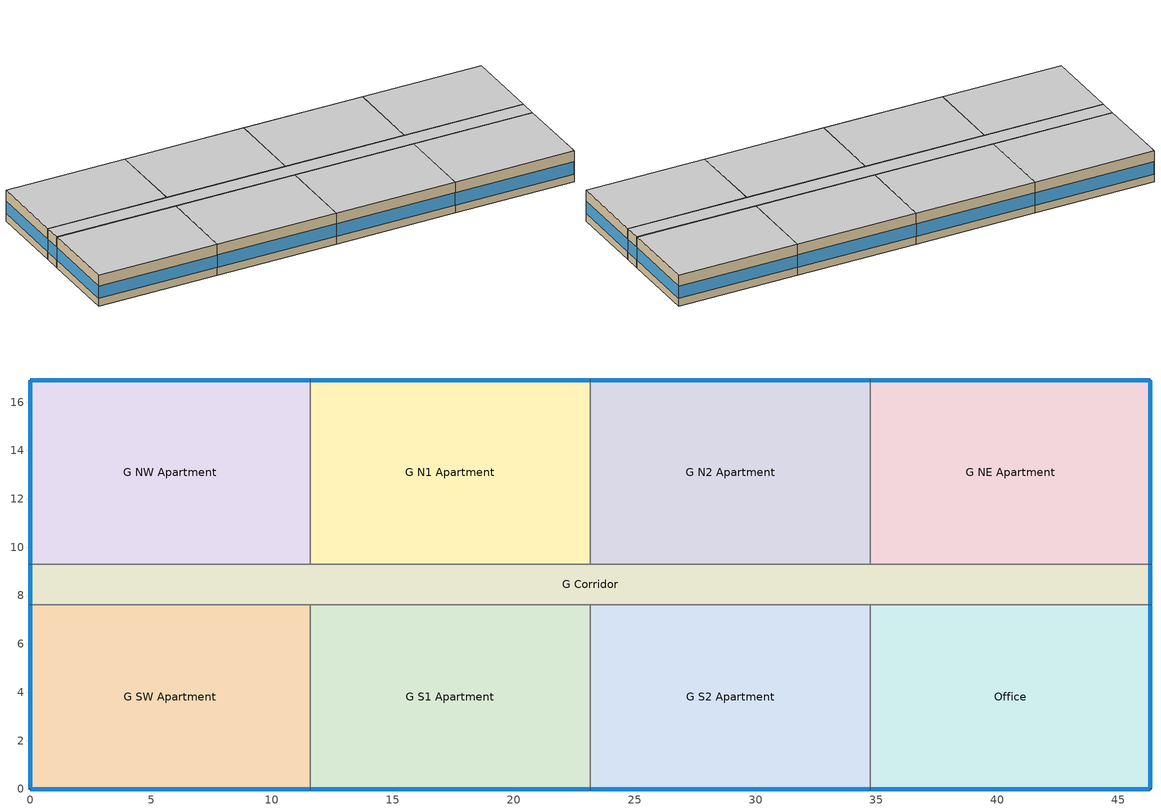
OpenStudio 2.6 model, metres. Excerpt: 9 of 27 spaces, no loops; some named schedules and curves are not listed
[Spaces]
G S1 Apartment
 floor ground: 23.16,7.62 23.16,0 11.58,0 11.58,7.62 z0
 wall outside: 11.58,0 23.16,0 z0:3.05
 wall to G S2 Apartment: 23.16,0 23.16,7.62 z0:3.05
 wall to G Corridor: 23.16,7.62 11.58,7.62 z0:3.05
 wall to G SW Apartment: 11.58,7.62 11.58,0 z0:3.05
 window: 11.61,0 23.14,0 z0.76:1.99
 ceiling adiabatic (BTAP-Int-Wall): 23.16,0 23.16,7.62 11.58,7.62 11.58,0 z3.05
G S2 Apartment
 floor ground: 34.75,7.62 34.75,0 23.16,0 23.16,7.62 z0
 wall outside: 23.16,0 34.75,0 z0:3.05
 wall to Office: 34.75,0 34.75,7.62 z0:3.05
 wall to G Corridor: 34.75,7.62 23.16,7.62 z0:3.05
 window: 23.19,0 34.72,0 z0.76:1.99
 ceiling adiabatic (BTAP-Int-Wall): 34.75,0 34.75,7.62 23.16,7.62 23.16,0 z3.05
G NE Apartment
 floor ground: 46.33,16.92 46.33,9.3 34.75,9.3 34.75,16.92 z0
 wall outside: 46.33,9.3 46.33,16.92 34.75,16.92 z0:3.05
 wall to G Corridor: 34.75,9.3 46.33,9.3 z0:3.05
 wall to G N2 Apartment: 34.75,16.92 34.75,9.3 z0:3.05
 window: 46.33,9.32 46.33,16.89 / 46.3,16.92 34.77,16.92 z0.76:1.99
 ceiling adiabatic (BTAP-Int-Wall): 46.33,9.3 46.33,16.92 34.75,16.92 34.75,9.3 z3.05
G NW Apartment
 floor ground: 11.58,16.92 11.58,9.3 0,9.3 0,16.92 z0
 wall outside: 11.58,16.92 0,16.92 0,9.3 z0:3.05
 wall to G N1 Apartment: 11.58,9.3 11.58,16.92 z0:3.05
 wall to G Corridor: 0,9.3 11.58,9.3 z0:3.05
 window: 11.56,16.92 0.03,16.92 / 0,16.89 0,9.32 z0.76:1.99
 ceiling adiabatic (BTAP-Int-Wall): 11.58,9.3 11.58,16.92 0,16.92 0,9.3 z3.05
G N1 Apartment
 floor ground: 23.16,16.92 23.16,9.3 11.58,9.3 11.58,16.92 z0
 wall outside: 23.16,16.92 11.58,16.92 z0:3.05
 wall to G N2 Apartment: 23.16,9.3 23.16,16.92 z0:3.05
 wall to G Corridor: 11.58,9.3 23.16,9.3 z0:3.05
 window: 23.14,16.92 11.61,16.92 z0.76:1.99
 ceiling adiabatic (BTAP-Int-Wall): 23.16,9.3 23.16,16.92 11.58,16.92 11.58,9.3 z3.05
Office
 floor ground: 46.33,7.62 46.33,0 34.75,0 34.75,7.62 z0
 wall outside: 34.75,0 46.33,0 46.33,7.62 z0:3.05
 wall to G Corridor: 46.33,7.62 34.75,7.62 z0:3.05
 window: 46.33,0.03 46.33,7.59 / 34.77,0 46.3,0 z0.76:1.99
 ceiling adiabatic (BTAP-Int-Wall): 46.33,0 46.33,7.62 34.75,7.62 34.75,0 z3.05
G Corridor
 floor ground: 46.33,9.3 46.33,7.62 0,7.62 0,9.3 z0
 wall outside: 46.33,7.62 46.33,9.3 / 0,9.3 0,7.62 z0:3.05
 wall to G N2 Apartment: 34.75,9.3 23.16,9.3 z0:3.05
 wall to G SW Apartment: 0,7.62 11.58,7.62 z0:3.05
 window: 46.33,7.65 46.33,9.27 / 0,9.27 0,7.65 z0.76:2.02
 ceiling adiabatic (BTAP-Int-Wall): 46.33,7.62 46.33,9.3 0,9.3 0,7.62 z3.05
G SW Apartment
 floor ground: 11.58,7.62 11.58,0 0,0 0,7.62 z0
 wall outside: 0,7.62 0,0 11.58,0 z0:3.05
 window: 0.03,0 11.56,0 / 0,7.59 0,0.03 z0.76:1.99
 ceiling adiabatic (BTAP-Int-Wall): 11.58,0 11.58,7.62 0,7.62 0,0 z3.05
G N2 Apartment
 floor ground: 34.75,16.92 34.75,9.3 23.16,9.3 23.16,16.92 z0
 wall outside: 34.75,16.92 23.16,16.92 z0:3.05
 window: 34.72,16.92 23.19,16.92 z0.76:1.99
 ceiling adiabatic (BTAP-Int-Wall): 34.75,9.3 34.75,16.92 23.16,16.92 23.16,9.3 z3.05
[Site]
Vancouver Intl AP_BC_CAN: Latitude {deg}=49.195; Longitude {deg}=-123.184; Time Zone {hr}=-8; Elevation {m}=4.3; Terrain=City
[Building]
MidriseApartment-CAN_BC_Vancouver.Intl.AP.718920_CWEC2016.epw created: 2019-05-17 15:21:51 +0000: North Axis {deg}=0; Default Construction Set=BTAP-Mass at hdd = 2800.0; Standards Number of Stories=4; Standards Number of Above Ground Stories=4; Standards Building Type=NECB2017_MidriseApartment
[Site:WaterMainsTemperature]
Calculation Method=Correlation; Annual Average Outdoor Air Temperature {C}=10.4083; Maximum Difference In Monthly Average Outdoor Air Temperatures {deltaC}=14.1
[Site:GroundTemperature:BuildingSurface]
19.527, 19.502, 19.536, 19.598, 20.002, 21.64, 22.225, 22.375, 21.449, 20.121, 19.802, 19.633
[SizingPeriod:DesignDay] Barometric Pressure {Pa}=101273; Sky Clearness=0; Rain Indicator=0; Snow Indicator=0; Day of Month=21; Daylight Saving Time Indicator=0; Humidity Indicating Type=Wetbulb; Dry-Bulb Temperature Range Modifier Type=DefaultMultipliers
Name | Maximum Dry-Bulb Temperature {C} | Daily Dry-Bulb Temperature Range {deltaC} | Humidity Indicating Conditions at Maximum Dry-Bulb | Wind Speed {m/s} | Wind Direction {deg} | Month | Day Type | Solar Model Indicator | ASHRAE Taub | ASHRAE Taud
Vancouver Intl AP Ann Htg 99.6% Condns DB | -6.1 | 0 | -6.1 | 3 | 100 | 12 | WinterDesignDay | ASHRAEClearSky
Vancouver Intl AP Ann Clg .4% Condns DB=>MWB | 25.1 | 7.6 | 18.5 | 3.7 | 300 | 7 | SummerDesignDay | ASHRAETau | 0.359 | 2.485
[Material:NoMass] Roughness=Smooth; Thermal Absorptance=0.9; Solar Absorptance=0.7
Name | Thermal Resistance {m2-K/W} | Visible Absorptance
Typical Carpet Pad | 0.21648 | 0.8
Typical Insulation 1 | 4.14482 | 0.7
Typical Insulation 2 | 2.90366 | 0.7
Typical Insulation 3 | 5.18133 | 0.7
Typical Carpet Pad 2 | 1.25503 | 0.8
Typical Carpet Pad 3 | 1.69459 | 0.8
Typical Insulation 4 | 0.476173 | 0.7
Typical Insulation 5 | 0.47619 | 0.7
[Material]
Name | Roughness | Thickness {m} | Conductivity {W/m-K} | Density {kg/m3} | Specific Heat {J/kg-K} | Thermal Absorptance | Solar Absorptance | Visible Absorptance
100mm Normalweight concrete floor | MediumSmooth | 0.1016 | 2.31 | 2322 | 832
G01 13mm gypsum board | Smooth | 0.0127 | 0.16 | 800 | 1090 | 0.9 | 0.7 | 0.5
G05 25mm wood | MediumSmooth | 0.0254 | 0.15 | 608 | 1630 | 0.9 | 0.5 | 0.5
4 in. Normalweight Concrete Floor | MediumRough | 0.1016 | 2.31 | 2322 | 832 | 0.9 | 0.7 | 0.7
1IN Stucco | Smooth | 0.0253 | 0.6918 | 1858 | 837 | 0.9 | 0.7 | 0.92
8IN CONCRETE HW RefBldg | Rough | 0.2032 | 1.311 | 2240 | 836.8 | 0.9 | 0.7 | 0.7
1/2IN Gypsum | Smooth | 0.0127 | 0.16 | 784.9 | 830 | 0.9 | 0.4 | 0.4
Metal Roof Surface; F08 Metal surface | Smooth | 0.0008 | 45.28 | 7824 | 500 | 0.9 | 0.7 | 0.7
6 in. Normalweight Concrete Floor | MediumRough | 0.1524 | 2.31 | 2322 | 832 | 0.9 | 0.7 | 0.7
[Construction]
BTAP-Int-Floor: 100mm Normalweight concrete floor, Typical Carpet Pad
BTAP-Int-Wall: G01 13mm gypsum board, G01 13mm gypsum board
BTAP-Int-Ceiling: Typical Carpet Pad, 100mm Normalweight concrete floor
BTAP-Ext-DaylightDiffuser: SimpleGlazing
BTAP-Int-Door: G05 25mm wood
BTAP-Ext-Floor-Mass:U-0.227: Typical Insulation 1, 4 in. Normalweight Concrete Floor, Typical Carpet Pad
BTAP-Ext-Wall-Mass:U-0.315: 1IN Stucco, 8IN CONCRETE HW RefBldg, Typical Insulation 2, 1/2IN Gypsum
BTAP-Ext-Roof-Metal:U-0.193: Metal Roof Surface, Typical Insulation 3
BTAP-Grnd-Floor-Mass:U-0.757: 6 in. Normalweight Concrete Floor, Typical Carpet Pad 2
BTAP-Grnd-Roof-Mass:U-0.568: 6 in. Normalweight Concrete Floor, Typical Carpet Pad 3
BTAP-Ext-Door:U-2.1: F08 Metal surface, Typical Insulation 4
BTAP-Ext-OverHeadDoor:U-2.1: Typical Insulation 5
BTAP-Ext-DaylightDiffuser:U=0.210 SHGC=0.600: SimpleGlazing:U=0.210 SHGC=0.600
[DefaultConstructionSet]
BTAP-Mass at hdd = 2800.0: Default Exterior Surface Constructions=BTAP-Mass at hdd = 2800.0; Default Interior Surface Constructions=Default Surface Constructions 2; Default Ground Contact Surface Constructions=BTAP-Mass at hdd = 2800.0 1; Default Exterior SubSurface Constructions=BTAP-Mass at hdd = 2800.0; Default Interior SubSurface Constructions=Default Sub Surface Constructions 2; Interior Partition Construction=BTAP-Int-Door
[DefaultSurfaceConstructions]
Name | Floor Construction | Wall Construction | Roof Ceiling Construction
Default Surface Constructions 2 | BTAP-Int-Floor | BTAP-Int-Wall | BTAP-Int-Ceiling
BTAP-Mass at hdd = 2800.0 | BTAP-Ext-Floor-Mass:U-0.227 | BTAP-Ext-Wall-Mass:U-0.315 | BTAP-Ext-Roof-Metal:U-0.193
BTAP-Mass at hdd = 2800.0 1 | BTAP-Grnd-Floor-Mass:U-0.757 | BTAP-Grnd-Roof-Mass:U-0.568 | BTAP-Grnd-Roof-Mass:U-0.568
[DefaultSubSurfaceConstructions]
Name | Fixed Window Construction | Operable Window Construction | Door Construction | Glass Door Construction | Overhead Door Construction | Skylight Construction | Tubular Daylight Dome Construction | Tubular Daylight Diffuser Construction
Default Sub Surface Constructions 2 | BTAP-Ext-DaylightDiffuser | BTAP-Ext-DaylightDiffuser | BTAP-Int-Door
BTAP-Mass at hdd = 2800.0 | BTAP-Ext-DaylightDiffuser:U=0.210 SHGC=0.600 | BTAP-Ext-DaylightDiffuser:U=0.210 SHGC=0.600 | BTAP-Ext-Door:U-2.1 | BTAP-Ext-DaylightDiffuser:U=0.210 SHGC=0.600 | BTAP-Ext-OverHeadDoor:U-2.1 | BTAP-Ext-DaylightDiffuser:U=0.210 SHGC=0.600 | BTAP-Ext-DaylightDiffuser:U=0.210 SHGC=0.600 | BTAP-Ext-DaylightDiffuser:U=0.210 SHGC=0.600
[WindowMaterial:SimpleGlazingSystem] Solar Heat Gain Coefficient=0.6; Visible Transmittance=0.21
Name | U-Factor {W/m2-K}
SimpleGlazing | 2.2
SimpleGlazing:U=0.210 SHGC=0.600 | 2.1
[Space] Building Story=Building Story 1
Name | Space Type | Thermal Zone
G Corridor | Space Function Corridor/Transition area other-sch-G | Sp-G Corridor Sys-1 Flr-1 Sch-G HPlcmt-east ZN
G S1 Apartment | Space Function Dwelling units general | Sp-G S1 Apartment Sys-1 Flr-1 Sch-G HPlcmt-south ZN
G S2 Apartment | Space Function Dwelling units general | Sp-G S2 Apartment Sys-1 Flr-1 Sch-G HPlcmt-south ZN
G NW Apartment | Space Function Dwelling units general | Sp-G NW Apartment Sys-1 Flr-1 Sch-G HPlcmt-north ZN
Office | Space Function Conference/Meeting/Multi-purpose room | Sp-Office Sys-3 Flr-1 Sch-C HPlcmt-south ZN
G NE Apartment | Space Function Dwelling units general | Sp-G NE Apartment Sys-1 Flr-1 Sch-G HPlcmt-north ZN
G SW Apartment | Space Function Dwelling units general | Sp-G SW Apartment Sys-1 Flr-1 Sch-G HPlcmt-south ZN
G N1 Apartment | Space Function Dwelling units general | Sp-G N1 Apartment Sys-1 Flr-1 Sch-G HPlcmt-north ZN
G N2 Apartment | Space Function Dwelling units general | Sp-G N2 Apartment Sys-1 Flr-1 Sch-G HPlcmt-north ZN
[BuildingStory]
Building Story 1: Nominal Z Coordinate {m}=0
[SpaceType] Standards Building Type=Space Function
Name | Default Schedule Set | Design Specification Outdoor Air Object | Standards Space Type
Space Function Corridor/Transition area other-sch-G | Space Function Corridor/Transition area other-sch-G Schedule Set | Space Function Corridor/Transition area other-sch-G Ventilation | Corridor/Transition area other-sch-G
Space Function Dwelling units general | Space Function Dwelling units general Schedule Set | Space Function Dwelling units general Ventilation | Dwelling units general
Space Function Conference/Meeting/Multi-purpose room | Space Function Conference/Meeting/Multi-purpose room Schedule Set | Space Function Conference/Meeting/Multi-purpose room Ventilation | Conference/Meeting/Multi-purpose room
[People:Definition] Number of People Calculation Method=People/Area; Fraction Radiant=0.3
Name | People per Space Floor Area {person/m2}
Space Function Conference/Meeting/Multi-purpose room People Definition | 0.200073
Space Function Corridor/Transition area other-sch-G People Definition | 0.0100036
Space Function Dwelling units general People Definition | 0.0400145
[People] Work Efficiency Schedule=Work Efficiency Schedule; Clothing Insulation Schedule=Clothing Schedule; Air Velocity Schedule=Air Velocity Schedule; Multiplier=1
Name | People Definition | Space or SpaceType
Space Function Conference/Meeting/Multi-purpose room People | Space Function Conference/Meeting/Multi-purpose room People Definition | Space Function Conference/Meeting/Multi-purpose room
Space Function Corridor/Transition area other-sch-G People | Space Function Corridor/Transition area other-sch-G People Definition | Space Function Corridor/Transition area other-sch-G
Space Function Dwelling units general People | Space Function Dwelling units general People Definition | Space Function Dwelling units general
[Lights:Definition] Design Level Calculation Method=Watts/Area; Fraction Radiant=0.5; Fraction Visible=0.2
Name | Watts per Space Floor Area {W/m2}
Space Function Conference/Meeting/Multi-purpose room Lights Definition | 11.4999
Space Function Corridor/Transition area other-sch-G Lights Definition | 7.10258
Space Function Dwelling units general Lights Definition | 5.00182
[Lights] Fraction Replaceable=1
Name | Lights Definition | Space or SpaceType
Space Function Conference/Meeting/Multi-purpose room Lights | Space Function Conference/Meeting/Multi-purpose room Lights Definition | Space Function Conference/Meeting/Multi-purpose room
Space Function Corridor/Transition area other-sch-G Lights | Space Function Corridor/Transition area other-sch-G Lights Definition | Space Function Corridor/Transition area other-sch-G
Space Function Dwelling units general Lights | Space Function Dwelling units general Lights Definition | Space Function Dwelling units general
[ElectricEquipment:Definition] Design Level Calculation Method=Watts/Area; Fraction Radiant=0.5
Name | Watts per Space Floor Area {W/m2}
Space Function Conference/Meeting/Multi-purpose room Elec Equip Definition | 1.00036
Space Function Dwelling units general Elec Equip Definition | 5.00182
[ElectricEquipment]
Name | Electric Equipment Definition | Space or SpaceType
Space Function Conference/Meeting/Multi-purpose room Elec Equip | Space Function Conference/Meeting/Multi-purpose room Elec Equip Definition | Space Function Conference/Meeting/Multi-purpose room
Space Function Dwelling units general Elec Equip | Space Function Dwelling units general Elec Equip Definition | Space Function Dwelling units general
[DesignSpecification:OutdoorAir] Outdoor Air Method=Sum; Outdoor Air Flow per Person {m3/s-person}=0; Outdoor Air Flow Rate {m3/s}=0; Outdoor Air Flow Air Changes per Hour {1/hr}=0
Name | Outdoor Air Flow per Floor Area {m3/s-m2}
Space Function Conference/Meeting/Multi-purpose room Ventilation | 0.0015748
Space Function Corridor/Transition area other-sch-G Ventilation | 0.0003048
Space Function Dwelling units general Ventilation | 0.00039624
[DefaultScheduleSet] People Activity Level Schedule=NECB-Activity; Infiltration Schedule=Always On
Name | Number of People Schedule | Lighting Schedule | Electric Equipment Schedule
Space Function Conference/Meeting/Multi-purpose room Schedule Set | NECB-C-Occupancy | NECB-C-Occupancy-NECB-C-Lighting-0.5-0.0-0.67-Light Ruleset | NECB-C-Electric-Equipment
Space Function Corridor/Transition area other-sch-G Schedule Set; Space Function Dwelling units general Schedule Set | NECB-G-Occupancy | NECB-G-Lighting | NECB-G-Electric-Equipment
[ThermostatSetpoint:DualSetpoint]
Name | Heating Setpoint Temperature Schedule | Cooling Setpoint Temperature Schedule
Space Function Dwelling units general Thermostat 24; Space Function Dwelling units general Thermostat 25; Space Function Dwelling units general Thermostat 26; Space Function Dwelling units general Thermostat 27; Space Function Corridor/Transition area other-sch-G Thermostat 4; Space Function Dwelling units general Thermostat 28; Space Function Dwelling units general Thermostat 29; Space Function Dwelling units general Thermostat 30 | NECB-G-Thermostat Setpoint-Heating | NECB-G-Thermostat Setpoint-Cooling
Space Function Conference/Meeting/Multi-purpose room Thermostat 2 | NECB-C-Thermostat Setpoint-Heating | NECB-C-Thermostat Setpoint-Cooling
[SpaceInfiltration:DesignFlowRate] Schedule=Always On Discrete; Design Flow Rate Calculation Method=Flow/ExteriorArea; Flow per Exterior Surface Area {m3/s-m2}=0.00025; Constant Term Coefficient=0; Temperature Term Coefficient=0; Velocity Term Coefficient=0.224; Velocity Squared Term Coefficient=0
Name | Space or SpaceType
G Corridor Infiltration | G Corridor
G N1 Apartment Infiltration | G N1 Apartment
G N2 Apartment Infiltration | G N2 Apartment
G NE Apartment Infiltration | G NE Apartment
G NW Apartment Infiltration | G NW Apartment
G S1 Apartment Infiltration | G S1 Apartment
G S2 Apartment Infiltration | G S2 Apartment
G SW Apartment Infiltration | G SW Apartment
Office Infiltration | Office
[ThermalZone] Use Ideal Air Loads=No
Name | Thermostat
Sp-G N1 Apartment Sys-1 Flr-1 Sch-G HPlcmt-north ZN | Space Function Dwelling units general Thermostat 24
Sp-G N2 Apartment Sys-1 Flr-1 Sch-G HPlcmt-north ZN | Space Function Dwelling units general Thermostat 25
Sp-G NE Apartment Sys-1 Flr-1 Sch-G HPlcmt-north ZN | Space Function Dwelling units general Thermostat 26
Sp-G NW Apartment Sys-1 Flr-1 Sch-G HPlcmt-north ZN | Space Function Dwelling units general Thermostat 27
Sp-G Corridor Sys-1 Flr-1 Sch-G HPlcmt-east ZN | Space Function Corridor/Transition area other-sch-G Thermostat 4
Sp-G S1 Apartment Sys-1 Flr-1 Sch-G HPlcmt-south ZN | Space Function Dwelling units general Thermostat 28
Sp-G S2 Apartment Sys-1 Flr-1 Sch-G HPlcmt-south ZN | Space Function Dwelling units general Thermostat 29
Sp-G SW Apartment Sys-1 Flr-1 Sch-G HPlcmt-south ZN | Space Function Dwelling units general Thermostat 30
Sp-Office Sys-3 Flr-1 Sch-C HPlcmt-south ZN | Space Function Conference/Meeting/Multi-purpose room Thermostat 2
[ZoneHVAC:Baseboard:Convective:Electric] Availability Schedule=Always On Discrete; Nominal Capacity {W}=autosize; Efficiency=1
Zone HVAC Baseboard Convective Electric 1; Zone HVAC Baseboard Convective Electric 2; Zone HVAC Baseboard Convective Electric 3; Zone HVAC Baseboard Convective Electric 4; Zone HVAC Baseboard Convective Electric 5; Zone HVAC Baseboard Convective Electric 6; Zone HVAC Baseboard Convective Electric 7; Zone HVAC Baseboard Convective Electric 8; Zone HVAC Baseboard Convective Electric 9; Zone HVAC Baseboard Convective Electric 10; Zone HVAC Baseboard Convective Electric 11; Zone HVAC Baseboard Convective Electric 12; Zone HVAC Baseboard Convective Electric 13; Zone HVAC Baseboard Convective Electric 14; Zone HVAC Baseboard Convective Electric 15; Zone HVAC Baseboard Convective Electric 16; Zone HVAC Baseboard Convective Electric 17; Zone HVAC Baseboard Convective Electric 18; Zone HVAC Baseboard Convective Electric 19; Zone HVAC Baseboard Convective Electric 20; Zone HVAC Baseboard Convective Electric 21; Zone HVAC Baseboard Convective Electric 22; Zone HVAC Baseboard Convective Electric 23; Zone HVAC Baseboard Convective Electric 24; Zone HVAC Baseboard Convective Electric 25; Zone HVAC Baseboard Convective Electric 26; Zone HVAC Baseboard Convective Electric 27
[HeatExchanger:AirToAir:SensibleAndLatent]
Sys_1_Make-up air unit ERV: Availability Schedule=Always On Discrete; Nominal Supply Air Flow Rate {m3/s}=autosize; Sensible Effectiveness at 100% Heating Air Flow=0.5; Latent Effectiveness at 100% Heating Air Flow=0.5; Sensible Effectiveness at 75% Heating Air Flow=0.5; Latent Effectiveness at 75% Heating Air Flow=0.5; Sensible Effectiveness at 100% Cooling Air Flow=0.5; Latent Effectiveness at 100% Cooling Air Flow=0.5; Sensible Effectiveness at 75% Cooling Air Flow=0.5; Latent Effectiveness at 75% Cooling Air Flow=0.5; Nominal Electric Power {W}=895.708; Supply Air Outlet Temperature Control=Yes; Heat Exchanger Type=Rotary; Frost Control Type=ExhaustOnly; Threshold Temperature {C}=-23.3; Initial Defrost Time Fraction=0.167; Rate of Defrost Time Fraction Increase {1/K}=1.44; Economizer Lockout=Yes
[AvailabilityManager:NightCycle] Control Type=CycleOnAny; Thermostat Tolerance {deltaC}=1; Cycling Run Time {s}=3600
Availability Manager Night Cycle 1; Availability Manager Night Cycle 2
[Coil:Cooling:DX:VariableSpeed:SpeedData] Reference Unit Gross Rated Total Cooling Capacity {W}=8914.19; Reference Unit Gross Rated Sensible Heat Ratio=0.79; Reference Unit Rated Air Flow Rate {m3/s}=0.944
Name | Reference Unit Gross Rated Cooling COP | Total Cooling Capacity Function of Temperature Curve | Total Cooling Capacity Function of Air Flow Fraction Curve | Energy Input Ratio Function of Temperature Curve | Energy Input Ratio Function of Air Flow Fraction Curve
Coil Cooling DX Variable Speed Speed Data 1 | 3.66 | Mitsubishi Hyper Heating VRF CCAPFT curve | Mitsubishi Hyper Heating VRF CCAPFFF curve | Mitsubishi Hyper Heating VRF CEIRFT curve | Mitsubishi Hyper Heating VRF CEIRFFF curve
Coil Cooling DX Variable Speed Speed Data 2 | 3.38 | Mitsubishi Hyper Heating VRF CCAPFT curve 1 | Mitsubishi Hyper Heating VRF CCAPFFF curve 1 | Mitsubishi Hyper Heating VRF CEIRFT curve 1 | Mitsubishi Hyper Heating VRF CEIRFFF curve 1
[Coil:Heating:DX:VariableSpeed:SpeedData] Reference Unit Gross Rated Heating Capacity {W}=9124.85; Reference Unit Rated Air Flow Rate {m3/s}=0.653
Name | Reference Unit Gross Rated Heating COP | Heating Capacity Function of Temperature Curve | Total  Heating Capacity Function of Air Flow Fraction Curve | Energy Input Ratio Function of Temperature Curve | Energy Input Ratio Function of Air Flow Fraction Curve
Coil Heating DX Variable Speed Speed Data 1 | 4 | Mitsubishi Hyper Heating VRF HCAPFT curve | Mitsubishi Hyper Heating VRF HCAPFFF curve | Mitsubishi Hyper Heating VRF HEIRFT curve | Mitsubishi Hyper Heating VRF HEIRFFF curve
Coil Heating DX Variable Speed Speed Data 2 | 3.62 | Mitsubishi Hyper Heating VRF HCAPFT curve 1 | Mitsubishi Hyper Heating VRF HCAPFFF curve 1 | Mitsubishi Hyper Heating VRF HEIRFT curve 1 | Mitsubishi Hyper Heating VRF HEIRFFF curve 1
[SetpointManager:OutdoorAirPretreat]
Setpoint Manager Outdoor Air Pretreat 2: Minimum Setpoint Temperature {C}=-99; Maximum Setpoint Temperature {C}=99; Minimum Setpoint Humidity Ratio {kgWater/kgDryAir}=1e-05; Maximum Setpoint Humidity Ratio {kgWater/kgDryAir}=1
[Schedule:Ruleset]
Clothing Schedule: Default Day Schedule=Clothing Schedule Default Winter Clothes
Air Velocity Schedule: Default Day Schedule=Air Velocity Schedule Default
Work Efficiency Schedule: Default Day Schedule=Work Efficiency Schedule Default
NECB-C-Occupancy: Default Day Schedule=NECB-C-Occupancy Default
NECB-Activity: Default Day Schedule=NECB-Activity Default; Summer Design Day Schedule=NECB-Activity Summer Design Day; Winter Design Day Schedule=NECB-Activity Winter Design Day
NECB-C-Occupancy-NECB-C-Lighting-0.5-0.0-0.67-Light Ruleset: Default Day Schedule=NECB-C-Occupancy-NECB-C-Lighting-0.5-0.0-0.67-Light Default
NECB-C-Electric-Equipment: Default Day Schedule=NECB-C-Electric-Equipment Default
Always On: Default Day Schedule=Always On Default
NECB-C-Thermostat Setpoint-Heating: Default Day Schedule=NECB-C-Thermostat Setpoint-Heating Default
NECB-C-Thermostat Setpoint-Cooling: Default Day Schedule=NECB-C-Thermostat Setpoint-Cooling Default
NECB-G-Occupancy: Default Day Schedule=NECB-G-Occupancy Default
NECB-G-Lighting: Default Day Schedule=NECB-G-Lighting Default
NECB-G-Electric-Equipment: Default Day Schedule=NECB-G-Electric-Equipment Default
NECB-G-Thermostat Setpoint-Heating: Default Day Schedule=NECB-G-Thermostat Setpoint-Heating Default
NECB-G-Thermostat Setpoint-Cooling: Default Day Schedule=NECB-G-Thermostat Setpoint-Cooling Default
[Schedule:Constant]
Always On Discrete: Value=1
[Curve:Biquadratic] Minimum Value of x=15; Maximum Value of x=24; Minimum Value of y=-5; Maximum Value of y=43
Name | Coefficient1 Constant | Coefficient2 x | Coefficient3 x**2 | Coefficient4 y | Coefficient5 y**2 | Coefficient6 x*y
Mitsubishi Hyper Heating VRF CCAPFT curve; Mitsubishi Hyper Heating VRF CCAPFT curve 1 | 0.178303 | 0.0531409 | -0.000326454 | 0.00852964 | -0.000128919 | -0.000313914
Mitsubishi Hyper Heating VRF CEIRFT curve; Mitsubishi Hyper Heating VRF CEIRFT curve 1 | 0.4084 | 0.0256637 | -0.000468567 | -0.00718285 | 0.000344681 | 9.99616e-05
[Curve:Quadratic] Coefficient3 x**2=0
Name | Coefficient1 Constant | Coefficient2 x | Minimum Value of x | Maximum Value of x
Mitsubishi Hyper Heating VRF CCAPFFF curve; Mitsubishi Hyper Heating VRF CCAPFFF curve 1 | 0.8 | 0.2 | 0.5 | 1.5
Mitsubishi Hyper Heating VRF CEIRFFF curve; Mitsubishi Hyper Heating VRF CEIRFFF curve 1 | 1 | 0 | 0 | 1
